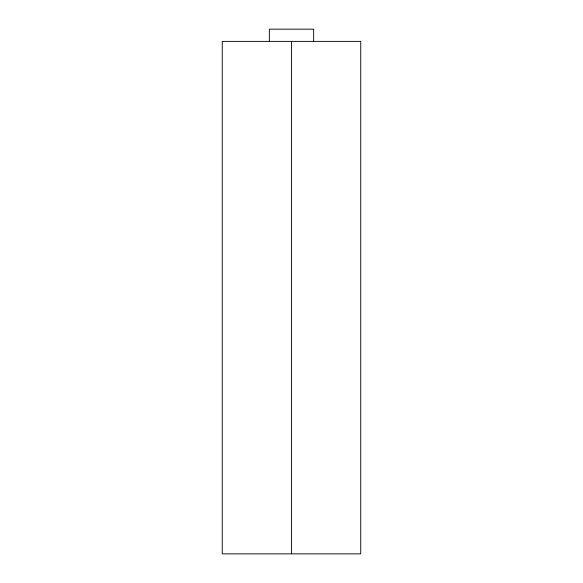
<?xml version="1.0" encoding="UTF-8"?>
<svg xmlns="http://www.w3.org/2000/svg" width="583" height="583" viewBox="0 0 583 583"><rect width="100%" height="100%" fill="white"/><g stroke="black" fill="none" stroke-linecap="round" stroke-linejoin="round"><path stroke-width="0.87" d="M313.654 41.386L313.654 29.15L269.346 29.15L269.346 41.386M291.5 41.386L291.5 553.85M360.753 41.386L222.247 41.386L222.247 553.85L360.753 553.85L360.753 41.386"/></g></svg>
